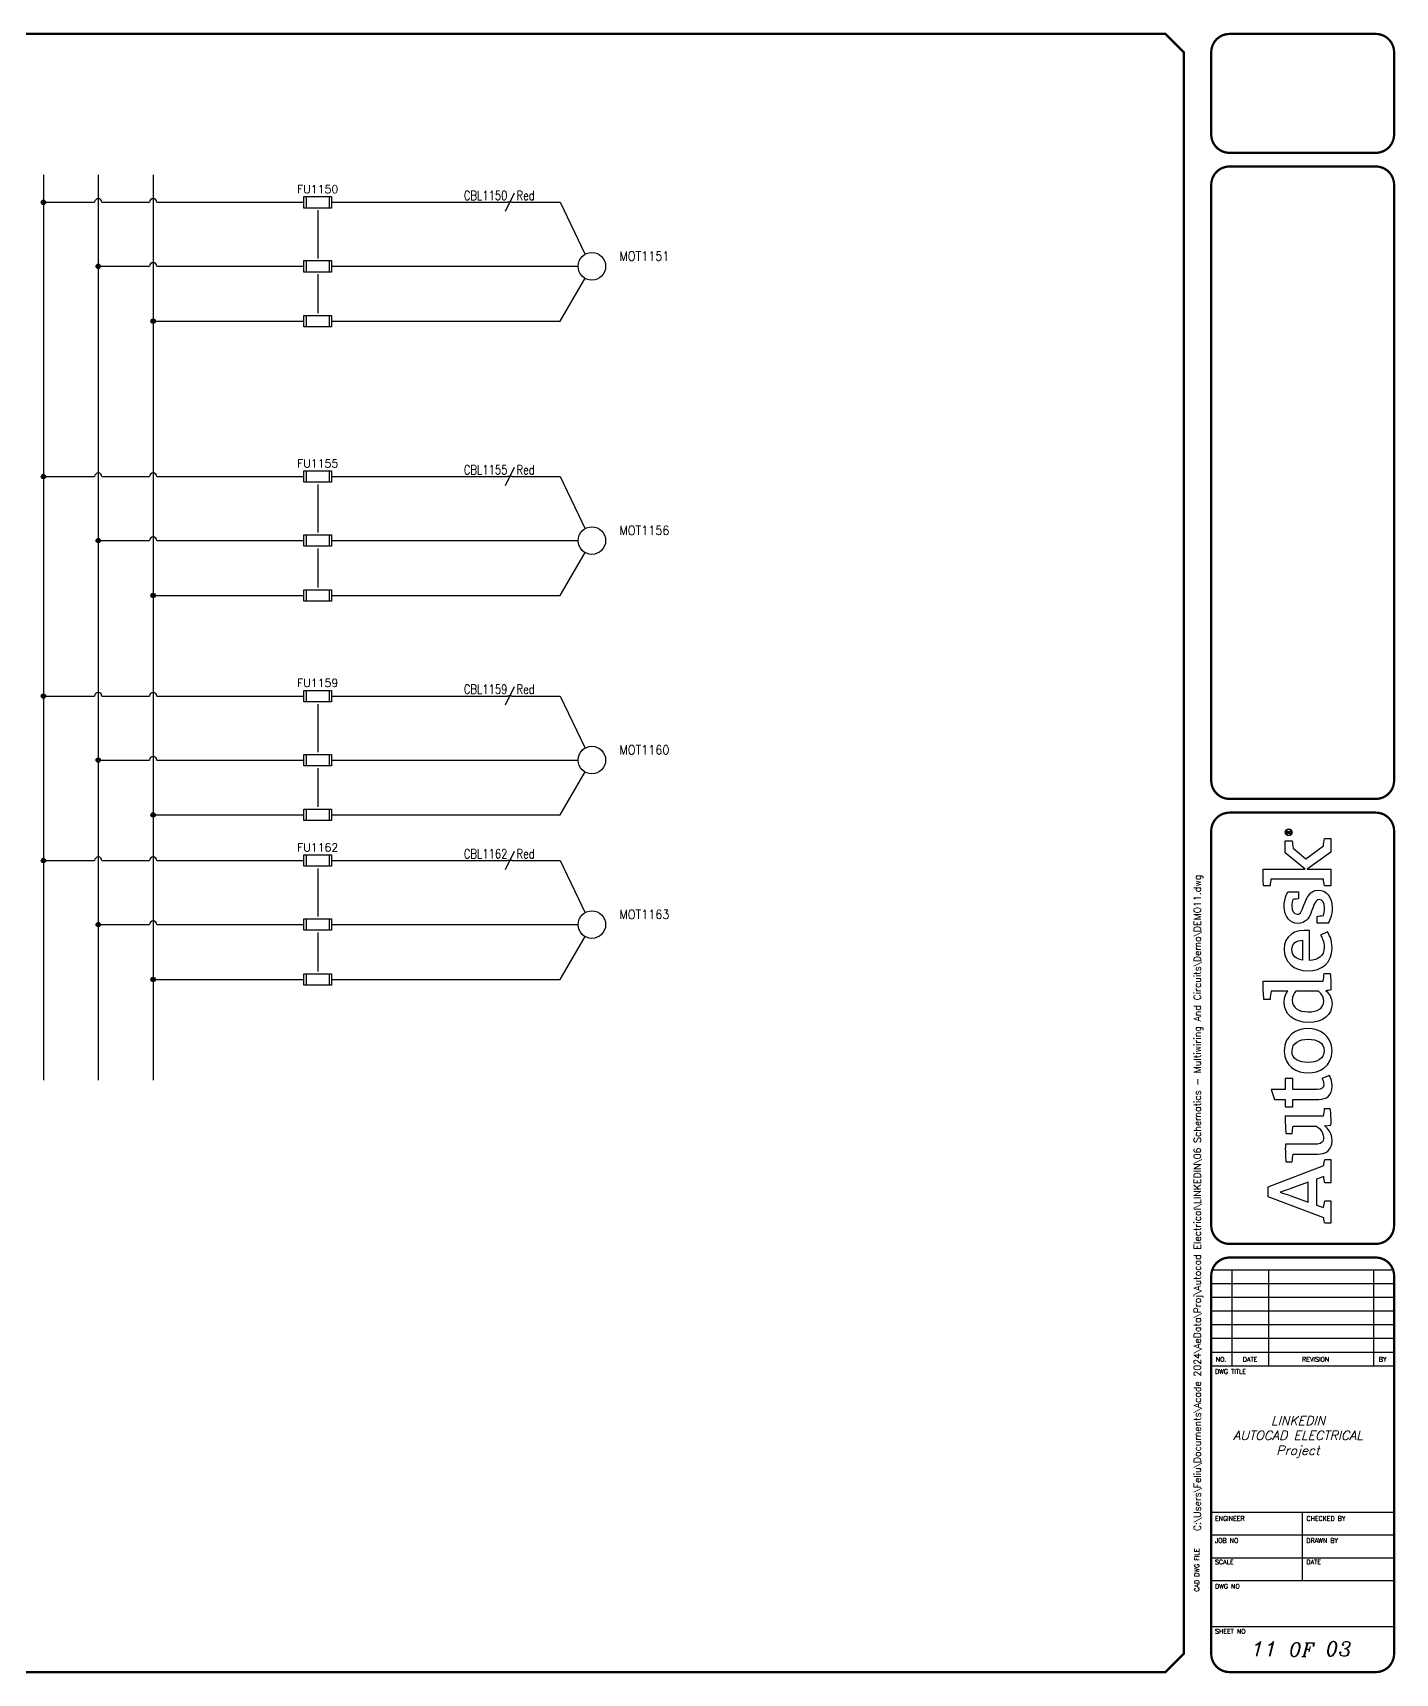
# Model space of a CAD drawing. Header units: inches. Extents: x 0 to 33.5, y 0 to 22.4.
# Drawn here: x 14.85 to 33.48, y 0.02 to 22.44 of the extents above; entities that cross this region are included whole.
import ezdxf
from ezdxf.enums import TextEntityAlignment as Align

# ---------------------------------------------------------------- set-up
doc = ezdxf.new("R2010")
doc.units = ezdxf.units.IN
doc.header["$MEASUREMENT"] = 0
for name, color, linetype in [('LAYER_1', 160, 'Continuous'), ('LINK', 9, 'Continuous'), ('MISC', 7, 'Continuous'), ('SYMS', 7, 'Continuous'), ('TAGS', 150, 'Continuous'), ('TITLE', 7, 'Continuous'), ('WIRES', 7, 'Continuous')]:
    doc.layers.add(name, color=color, linetype=linetype)
doc.styles.add('ITALIC', font='ITALIC')
doc.styles.add('SIMPLEX', font='SIMPLEX')
doc.styles.add('WD', font='romans.shx')

# ---------------------------------------------------------------- blocks, each defined once
blk = doc.blocks.new('AI9-BLK2')
at = {"layer": 'LAYER_1', "color": 7}
blk.add_circle((0, 0), 2.03, dxfattribs=at)
blk.add_open_spline([(1.73, 0), (1.73, -1.02), (0.99, -1.75), (-0.01, -1.75), (-0.99, -1.75), (-1.73, -1.02), (-1.73, 0), (-1.73, 1.01), (-0.99, 1.75), (-0.01, 1.75), (0.99, 1.75), (1.73, 1.01), (1.73, 0)], degree=3, knots=[0, 0, 0, 0, 1, 1, 1, 2, 2, 2, 3, 3, 3, 4, 4, 4, 4], dxfattribs=at)
blk = doc.blocks.new('AI9-BLK1')
at = {"layer": 'LAYER_1', "color": 7}
for points, knots in [([(0.67, -1.05), (0.67, -1.05), (0.18, -0.36), (0.18, -0.36), (0.09, -0.24), (0.03, -0.15), (-0.06, -0.08), (0.29, -0.04), (0.5, 0.15), (0.5, 0.46), (0.5, 0.77), (0.28, 1.05), (-0.15, 1.05), (-0.15, 1.05), (-0.84, 1.05), (-0.84, 1.05), (-0.84, 1.05), (-0.84, -1.05), (-0.84, -1.05), (-0.84, -1.05), (-0.54, -1.05), (-0.54, -1.05), (-0.54, -1.05), (-0.54, -0.11), (-0.54, -0.11), (-0.37, -0.11), (-0.31, -0.16), (-0.2, -0.31), (-0.2, -0.31), (0.3, -1.05), (0.3, -1.05), (0.3, -1.05), (0.67, -1.05), (0.67, -1.05)], [0, 0, 0, 0, 1, 1, 1, 2, 2, 2, 3, 3, 3, 4, 4, 4, 5, 5, 5, 6, 6, 6, 7, 7, 7, 8, 8, 8, 9, 9, 9, 10, 10, 10, 11, 11, 11, 11]), ([(0.17, 0.46), (0.17, 0.16), (-0.08, 0.13), (-0.32, 0.13), (-0.32, 0.13), (-0.54, 0.13), (-0.54, 0.13), (-0.54, 0.13), (-0.54, 0.79), (-0.54, 0.79), (-0.54, 0.79), (-0.22, 0.79), (-0.22, 0.79), (0.06, 0.79), (0.17, 0.66), (0.17, 0.46)], [0, 0, 0, 0, 1, 1, 1, 2, 2, 2, 3, 3, 3, 4, 4, 4, 5, 5, 5, 5])]:
    blk.add_open_spline(points, degree=3, knots=knots, dxfattribs=at)
blk = doc.blocks.new('LOGO')
for points, knots in [([(147.12, 4.68), (147.07, 5.37), (147.05, 6.12), (147.05, 6.92), (147.05, 6.92), (147.05, 41.08), (147.05, 41.08), (143.39, 41.25), (139.27, 41.02), (136.06, 40.68), (136.06, 40.68), (136.06, 36.96), (136.06, 36.96), (137.72, 36.84), (139.61, 36.61), (140.98, 36.38), (140.98, 36.38), (140.99, 36.38), (140.99, 36.38), (140.99, 36.38), (140.99, 26.2), (140.99, 26.2), (139.96, 27.06), (137.95, 28.38), (134.29, 28.38), (127.26, 28.38), (121.99, 22.6), (121.99, 13.79), (121.99, 4.52), (126.57, -0.69), (133.38, -0.69), (137.1, -0.69), (139.61, 1.09), (141.27, 3.09), (141.33, 2.12), (141.61, 0.63), (141.84, 0), (145.22, -0.17), (148.71, 0.06), (151.68, 0.4), (151.68, 0.4), (151.68, 4.12), (151.68, 4.12), (150.22, 4.23), (148.43, 4.45), (147.12, 4.68)], [0, 0, 0, 0, 1, 1, 1, 2, 2, 2, 3, 3, 3, 4, 4, 4, 5, 5, 5, 6, 6, 6, 7, 7, 7, 8, 8, 8, 9, 9, 9, 10, 10, 10, 11, 11, 11, 12, 12, 12, 13, 13, 13, 14, 14, 14, 15, 15, 15, 15]), ([(229.37, 4.57), (229.37, 4.57), (221.51, 15.23), (221.51, 15.23), (221.51, 15.23), (227.98, 23.01), (227.98, 23.01), (229.35, 23.12), (231.27, 23.34), (232.41, 23.63), (232.41, 23.63), (232.41, 27.69), (232.41, 27.69), (232.41, 27.69), (225.02, 27.69), (225.02, 27.69), (225.02, 27.69), (215.2, 15.61), (215.2, 15.61), (215.2, 15.61), (215.2, 41.19), (215.2, 41.19), (211.84, 41.34), (208.17, 41.17), (205.13, 40.88), (205.13, 40.88), (205.13, 36.94), (205.13, 36.94), (206.54, 36.82), (208.02, 36.64), (209.13, 36.45), (209.13, 36.45), (209.13, 4.51), (209.13, 4.51), (207.75, 4.41), (206.35, 4.21), (205.07, 3.95), (205.07, 3.95), (205.07, 0), (205.07, 0), (205.07, 0), (215.2, 0), (215.2, 0), (215.2, 0), (215.2, 14.46), (215.2, 14.46), (215.2, 14.46), (225.55, 0), (225.55, 0), (225.55, 0), (233.71, 0), (233.71, 0), (233.71, 0), (233.71, 3.82), (233.71, 3.82), (232.17, 4.17), (230.63, 4.4), (229.37, 4.57)], [0, 0, 0, 0, 1, 1, 1, 2, 2, 2, 3, 3, 3, 4, 4, 4, 5, 5, 5, 6, 6, 6, 7, 7, 7, 8, 8, 8, 9, 9, 9, 10, 10, 10, 11, 11, 11, 12, 12, 12, 13, 13, 13, 14, 14, 14, 15, 15, 15, 16, 16, 16, 17, 17, 17, 18, 18, 18, 19, 19, 19, 19]), ([(35.2, 4.35), (35.2, 4.35), (22.07, 38.1), (22.07, 38.1), (22.07, 38.1), (16.08, 38.1), (16.08, 38.1), (16.08, 38.1), (3.2, 4.35), (3.2, 4.35), (2.17, 4.23), (0.92, 4), (0, 3.72), (0, 3.72), (0, 0), (0, 0), (0, 0), (13.72, 0), (13.72, 0), (13.72, 0), (13.72, 3.72), (13.72, 3.72), (12.41, 4), (10.86, 4.29), (9.49, 4.4), (9.49, 4.4), (11.09, 8.81), (11.09, 8.81), (11.09, 8.81), (26.77, 8.81), (26.77, 8.81), (26.77, 8.81), (28.39, 4.35), (28.39, 4.35), (27.02, 4.23), (25.77, 4), (24.51, 3.72), (24.51, 3.72), (24.51, 0), (24.51, 0), (24.51, 0), (38.69, 0), (38.69, 0), (38.69, 0), (38.69, 3.72), (38.69, 3.72), (37.89, 3.95), (36, 4.35), (35.2, 4.35)], [0, 0, 0, 0, 1, 1, 1, 2, 2, 2, 3, 3, 3, 4, 4, 4, 5, 5, 5, 6, 6, 6, 7, 7, 7, 8, 8, 8, 9, 9, 9, 10, 10, 10, 11, 11, 11, 12, 12, 12, 13, 13, 13, 14, 14, 14, 15, 15, 15, 16, 16, 16, 16]), ([(12.84, 13.84), (12.84, 13.84), (16.64, 24.31), (16.64, 24.31), (17.79, 27.46), (18.19, 28.83), (18.82, 30.89), (18.82, 30.89), (18.93, 30.89), (18.93, 30.89), (19.56, 28.89), (19.96, 27.52), (21.1, 24.31), (21.1, 24.31), (24.91, 13.84), (24.91, 13.84), (24.91, 13.84), (12.84, 13.84), (12.84, 13.84)], [0, 0, 0, 0, 1, 1, 1, 2, 2, 2, 3, 3, 3, 4, 4, 4, 5, 5, 5, 6, 6, 6, 6]), ([(70.82, 23.06), (70.82, 23.06), (70.82, 27.69), (70.82, 27.69), (70.82, 27.69), (75.28, 27.69), (75.28, 27.69), (75.28, 27.69), (75.28, 34.33), (75.28, 34.33), (75.28, 34.33), (81.35, 36.24), (81.35, 36.24), (81.35, 36.24), (81.35, 27.69), (81.35, 27.69), (81.35, 27.69), (88.04, 27.69), (88.04, 27.69), (88.04, 27.69), (88.04, 23.06), (88.04, 23.06), (88.04, 23.06), (81.35, 23.06), (81.35, 23.06), (81.35, 23.06), (81.35, 8.35), (81.35, 8.35), (81.35, 5.61), (82.09, 4.35), (84.32, 4.35), (85.98, 4.35), (87.47, 5.15), (87.98, 5.49), (87.98, 5.49), (89.7, 0.92), (89.7, 0.92), (88.67, 0.34), (86.5, -0.69), (83.24, -0.69), (77.57, -0.69), (75.28, 2.4), (75.28, 7.38), (75.28, 7.38), (75.28, 23.06), (75.28, 23.06), (75.28, 23.06), (70.82, 23.06), (70.82, 23.06)], [0, 0, 0, 0, 1, 1, 1, 2, 2, 2, 3, 3, 3, 4, 4, 4, 5, 5, 5, 6, 6, 6, 7, 7, 7, 8, 8, 8, 9, 9, 9, 10, 10, 10, 11, 11, 11, 12, 12, 12, 13, 13, 13, 14, 14, 14, 15, 15, 15, 16, 16, 16, 16]), ([(59.65, -0.06), (59.48, 0.63), (59.2, 2.57), (59.14, 3.83), (57.76, 2), (54.9, -0.74), (50.21, -0.74), (44.21, -0.74), (41.98, 3.15), (41.98, 8.07), (41.98, 8.07), (41.98, 22.94), (41.98, 22.94), (40.6, 23.17), (38.77, 23.4), (37.34, 23.51), (37.34, 23.51), (37.34, 27.29), (37.34, 27.29), (40.32, 27.57), (44.38, 27.8), (48.04, 27.63), (48.04, 27.63), (48.04, 9.33), (48.04, 9.33), (48.04, 6.24), (49.13, 4.46), (52.27, 4.46), (55.76, 4.46), (58.39, 7.89), (58.97, 8.64), (58.97, 8.64), (58.97, 23), (58.97, 23), (57.76, 23.17), (56.05, 23.4), (54.62, 23.51), (54.62, 23.51), (54.62, 27.29), (54.62, 27.29), (57.59, 27.69), (61.54, 27.8), (65.03, 27.69), (65.03, 27.69), (65.03, 4.63), (65.03, 4.63), (66.35, 4.4), (68.12, 4.18), (69.61, 4.06), (69.61, 4.06), (69.61, 0.34), (69.61, 0.34), (66.69, 0), (62.97, -0.23), (59.65, -0.06)], [0, 0, 0, 0, 1, 1, 1, 2, 2, 2, 3, 3, 3, 4, 4, 4, 5, 5, 5, 6, 6, 6, 7, 7, 7, 8, 8, 8, 9, 9, 9, 10, 10, 10, 11, 11, 11, 12, 12, 12, 13, 13, 13, 14, 14, 14, 15, 15, 15, 16, 16, 16, 17, 17, 17, 18, 18, 18, 18]), ([(104.75, -0.69), (95.2, -0.69), (91.36, 6.98), (91.36, 13.79), (91.36, 20.6), (95.08, 28.38), (104.64, 28.38), (114.13, 28.38), (118.31, 20.77), (118.31, 13.96), (118.31, 7.21), (114.25, -0.69), (104.75, -0.69)], [0, 0, 0, 0, 1, 1, 1, 2, 2, 2, 3, 3, 3, 4, 4, 4, 4]), ([(104.52, 23.63), (99.6, 23.63), (97.77, 19.45), (97.77, 13.96), (97.77, 8.47), (99.89, 4.12), (104.81, 4.12), (109.78, 4.12), (111.84, 8.24), (111.84, 13.79), (111.84, 19.28), (109.5, 23.63), (104.52, 23.63)], [0, 0, 0, 0, 1, 1, 1, 2, 2, 2, 3, 3, 3, 4, 4, 4, 4]), ([(140.99, 7.61), (140.3, 6.69), (138.18, 4.35), (135.04, 4.35), (130.46, 4.35), (128.46, 8.12), (128.46, 13.84), (128.46, 19.62), (130.92, 23.46), (135.38, 23.46), (138.3, 23.46), (139.9, 22.31), (140.99, 21.34), (140.99, 21.34), (140.99, 7.61), (140.99, 7.61)], [0, 0, 0, 0, 1, 1, 1, 2, 2, 2, 3, 3, 3, 4, 4, 4, 5, 5, 5, 5]), ([(167.59, 4.06), (171.42, 4.06), (173.77, 5.49), (175.03, 6.24), (175.03, 6.24), (177.14, 2.06), (177.14, 2.06), (175.54, 1.09), (172.57, -0.69), (167.19, -0.69), (158.15, -0.69), (153.35, 5.49), (153.35, 14.02), (153.35, 22.48), (158.9, 28.38), (166.45, 28.38), (174.57, 28.38), (178.75, 22.48), (177.89, 12.93), (177.89, 12.93), (159.75, 12.93), (159.75, 12.93), (160.04, 7.89), (162.33, 4.06), (167.59, 4.06)], [0, 0, 0, 0, 1, 1, 1, 2, 2, 2, 3, 3, 3, 4, 4, 4, 5, 5, 5, 6, 6, 6, 7, 7, 7, 8, 8, 8, 8]), ([(172, 17.28), (171.88, 20.77), (170.39, 23.74), (166.33, 23.74), (162.61, 23.74), (160.55, 21.22), (159.92, 17.28), (159.92, 17.28), (172, 17.28), (172, 17.28)], [0, 0, 0, 0, 1, 1, 1, 2, 2, 2, 3, 3, 3, 3]), ([(193.34, 16.37), (190.23, 17.59), (187.77, 18.32), (187.77, 20.51), (187.77, 22.57), (189.85, 23.75), (192.61, 23.75), (194.13, 23.75), (195.63, 23.45), (196.75, 23.05), (196.92, 21.88), (197.07, 20.09), (197.32, 19.59), (197.32, 19.59), (201.33, 19.59), (201.33, 19.59), (201.33, 19.59), (201.33, 26.12), (201.33, 26.12), (200.23, 26.79), (197.13, 28.37), (192.35, 28.37), (186.46, 28.37), (182.17, 24.96), (182.17, 20.07), (182.17, 15.66), (184.93, 13.39), (189.13, 11.89), (193.39, 10.37), (196.74, 9.33), (196.74, 7.16), (196.74, 5.06), (194.96, 3.86), (191.41, 3.86), (189.95, 3.86), (188.14, 4.14), (187.03, 4.55), (186.85, 5.85), (186.59, 7.84), (186.3, 8.37), (186.3, 8.37), (182.29, 8.37), (182.29, 8.37), (182.29, 8.37), (182.29, 1.6), (182.29, 1.6), (182.29, 1.6), (182.29, 1.6), (182.29, 1.6), (184.06, 0.46), (187.46, -0.76), (191.78, -0.76), (198.3, -0.76), (202.45, 2.57), (202.45, 7.83), (202.45, 12.53), (197.83, 14.62), (193.34, 16.37)], [0, 0, 0, 0, 1, 1, 1, 2, 2, 2, 3, 3, 3, 4, 4, 4, 5, 5, 5, 6, 6, 6, 7, 7, 7, 8, 8, 8, 9, 9, 9, 10, 10, 10, 11, 11, 11, 12, 12, 12, 13, 13, 13, 14, 14, 14, 15, 15, 15, 16, 16, 16, 17, 17, 17, 18, 18, 18, 19, 19, 19, 19])]:
    blk.add_open_spline(points, degree=3, knots=knots)
for name, p in [('AI9-BLK2', (237.56, 25.66)), ('AI9-BLK1', (237.76, 25.67))]:
    blk.add_blockref(name, p)
blk = doc.blocks.new('NO_NUM_acade_title')
at = {"layer": 'TITLE'}
for p, q in [((30.594, 22.177), (30.594, 20.781)), ((30.969, 5.531), (33.469, 5.531)), ((31.25, 5.531), (31.25, 4.219)), ((31.75, 5.531), (31.75, 4.219)), ((33.188, 5.531), (33.188, 4.219)), ((30.969, 5.344), (33.469, 5.344)), ((30.969, 5.156), (33.469, 5.156)), ((30.969, 4.969), (33.469, 4.969)), ((30.969, 4.781), (33.469, 4.781)), ((30.969, 4.594), (33.469, 4.594)), ((30.969, 4.406), (33.469, 4.406)), ((30.969, 4.219), (33.469, 4.219)), ((30.594, 0.281), (30.594, 2.214)), ((30.969, 2.219), (33.469, 2.219)), ((32.219, 1.281), (32.219, 2.219)), ((30.969, 1.906), (33.469, 1.906)), ((30.969, 1.594), (33.469, 1.594)), ((30.969, 1.281), (33.469, 1.281)), ((30.969, 0.656), (33.469, 0.656))]:
    blk.add_line(p, q, dxfattribs=at)
at = {"layer": 'TITLE', "const_width": 0.0312}
blk.add_lwpolyline([(30.594, 0.281), (30.594, 22.177), (30.344, 22.427), (0.281, 22.427), (0.031, 22.177), (0.031, 0.281), (0.281, 0.031), (30.344, 0.031)], close=True, dxfattribs=at)
for points in [[(31.219, 22.427, 0.414214), (30.969, 22.177, 0.414214)], [(33.469, 22.177, 0.414214), (33.219, 22.427, 0.414214)], [(30.969, 21.052, 0.414214), (31.219, 20.802, 0.414214)], [(33.219, 20.802, 0.414214), (33.469, 21.052, 0.414214)], [(31.219, 20.615, 0.414214), (30.969, 20.365, 0.414214)], [(33.469, 20.365, 0.414214), (33.219, 20.615, 0.414214)], [(30.969, 12.219, 0.414214), (31.219, 11.969, 0.414214)], [(33.219, 11.969, 0.414214), (33.469, 12.219, 0.414214)], [(31.219, 11.781, 0.414214), (30.969, 11.531, 0.414214)], [(33.469, 11.531, 0.414214), (33.219, 11.781, 0.414214)], [(30.969, 6.135, 0.414214), (31.219, 5.885, 0.414214)], [(33.219, 5.885, 0.414214), (33.469, 6.135, 0.414214)], [(31.219, 5.698, 0.414214), (30.969, 5.448, 0.414214)], [(33.469, 5.448, 0.414214), (33.219, 5.698, 0.414214)], [(30.969, 0.281, 0.414214), (31.219, 0.031, 0.414214)], [(33.219, 0.031, 0.414214), (33.469, 0.281, 0.414214)]]:
    blk.add_lwpolyline(points, format="xyb", dxfattribs=at)
for points in [[(33.219, 22.427), (31.219, 22.427)], [(30.969, 22.177), (30.969, 21.052)], [(33.469, 22.177), (33.469, 21.052)], [(33.219, 20.802), (31.219, 20.802)], [(33.219, 20.615), (31.219, 20.615)], [(30.969, 20.365), (30.969, 12.219)], [(33.469, 20.365), (33.469, 12.219)], [(31.219, 11.969), (33.219, 11.969)], [(31.219, 11.781), (33.219, 11.781)], [(31.219, 5.885), (33.219, 5.885)], [(31.219, 5.698), (33.219, 5.698)], [(30.969, 5.448), (30.969, 0.281)], [(33.469, 5.448), (33.469, 0.281)], [(31.219, 0.031), (33.219, 0.031)]]:
    blk.add_lwpolyline(points, dxfattribs=at)
at = {"layer": 'TITLE', "color": 7, "const_width": 0.0312}
for points in [[(30.969, 11.531), (30.969, 6.135)], [(33.469, 11.531), (33.469, 6.135)]]:
    blk.add_lwpolyline(points, dxfattribs=at)
at = {"xscale": 0.02250000000000085, "yscale": 0.02250000000000085, "zscale": 0.02250000000000085, "rotation": 90}
blk.add_blockref('LOGO', (32.605, 6.167), dxfattribs=at)
at = {"layer": 'TITLE', "color": 1}
for s, height, style, p in [('NO.', 0.0625, 'SIMPLEX', (31.104, 4.307)), ('DATE', 0.0625, 'SIMPLEX', (31.5, 4.307)), ('REVISION', 0.0625, 'SIMPLEX', (32.396, 4.307)), ('BY', 0.0625, 'SIMPLEX', (33.313, 4.307)), ('OF', 0.1875, 'ITALIC', (32.208, 0.339))]:
    blk.add_text(s, height=height, dxfattribs=dict(at, style=style)).set_placement(p, align=Align.MIDDLE)
at = {"layer": 'TITLE', "color": 1, "style": 'SIMPLEX'}
for s, p in [('DWG TITLE', (31.021, 4.109)), ('ENGINEER', (31.021, 2.099)), ('CHECKED BY', (32.271, 2.099)), ('JOB NO', (31.021, 1.797)), ('DRAWN BY', (32.271, 1.797)), ('SCALE', (31.021, 1.505)), ('DATE', (32.271, 1.505)), ('DWG NO', (31.021, 1.172)), ('SHEET NO', (31.021, 0.557))]:
    blk.add_text(s, height=0.0625, dxfattribs=at).set_placement(p)
blk.add_text('CAD DWG FILE', height=0.0625, rotation=90, dxfattribs=at).set_placement((30.802, 1.13))
at = {"layer": 'TITLE', "color": 1, "style": 'ITALIC'}
for tag, height, p in [('TITLE#1', 0.125, (32.156, 3.406)), ('TITLE#2', 0.125, (32.156, 3.204)), ('TITLE#3', 0.125, (32.156, 3.001)), ('TITLE#4', 0.125, (32.156, 2.799)), ('DWG#', 0.2, (32.156, 0.826))]:
    blk.add_attdef(tag, text='', height=height, dxfattribs=at).set_placement(p, align=Align.CENTER)
at = {"layer": 'TITLE', "color": 1, "style": 'SIMPLEX'}
blk.add_attdef('CAD#', (30.826, 1.958), '', height=0.0938, rotation=90, dxfattribs=at)
at = {"layer": 'TITLE', "color": 1}
for tag, p, height, style in [('ENGINEER', (31.237, 1.958), 0.0938, 'ITALIC'), ('CHKDBY', (32.424, 1.958), 0.0938, 'ITALIC'), ('JOB#', (31.464, 1.644), 0.0938, 'SIMPLEX'), ('DRAWNBY', (32.494, 1.644), 0.0938, 'ITALIC'), ('SCALE', (31.353, 1.344), 0.0938, 'SIMPLEX'), ('DATE', (32.408, 1.344), 0.0938, 'SIMPLEX'), ('SHTS', (32.532, 0.25), 0.2, 'ITALIC')]:
    blk.add_attdef(tag, p, '', height=height, dxfattribs=dict(at, style=style))
at = {"layer": 'TITLE', "color": 1, "style": 'ITALIC'}
blk.add_attdef('SH#', text='', height=0.2, dxfattribs=at).set_placement((31.881, 0.25), align=Align.RIGHT)
at = {"layer": 'TITLE', "color": 7, "flags": 9}
blk.add_attdef('WD_TB', (31.219, 0.031), '', height=0.125, dxfattribs=at)
blk = doc.blocks.new('WDDOT')
for radius in [0.03, 0.0187, 0.00929]:
    blk.add_circle((0, 0), radius)
blk = doc.blocks.new('HMO13')
blk.add_circle((0, 0), 0.188)
at = {"style": 'WD'}
for tag, p, width in [('INST', (0.381, 0.403), 0.7), ('LOC', (0.381, 0.234), 0.7), ('TAG1', (0.375, 0.077), 0.9), ('DESC1', (0.376, -0.079), 0.9), ('DESC2', (0.376, -0.235), 0.9), ('RATING3', (0.375, -0.548), 0.8), ('DESC3', (0.376, -0.391), 0.9), ('RATING4', (0.375, -0.704), 0.8), ('WDTAGALT', (0.375, -0.875), 0.7)]:
    blk.add_attdef(tag, p, '', height=0.125, dxfattribs=dict(at, width=width))
at = {"style": 'WD', "width": 0.8}
blk.add_attdef('RATING1', text='', height=0.1, dxfattribs=at).set_placement((0, 0), align=Align.CENTER)
at = {"style": 'WD', "flags": 1}
for tag, p in [('X4TERM02', (-0.188, 0)), ('X0TERM01', (-0.094, 0.162)), ('X0TERM03', (-0.094, -0.162)), ('X0TERM04', (0.133, -0.133))]:
    blk.add_attdef(tag, p, '', height=0.0125, dxfattribs=at)
at = {"linetype": 'Continuous', "style": 'WD', "flags": 9}
blk.add_attdef('ASSYCODE', text='', height=0.01, dxfattribs=at).set_placement((0, 0.125), align=Align.CENTER)
at = {"style": 'WD', "flags": 9}
blk.add_attdef('FAMILY', text='', height=0.01, dxfattribs=at).set_placement((-0.005, 0.17), align=Align.CENTER)
at = {"linetype": 'Continuous', "style": 'WD', "flags": 1}
for tag, p in [('MFG', (0, 0.14)), ('CAT', (0, 0.159))]:
    blk.add_attdef(tag, text='', height=0.01, dxfattribs=at).set_placement(p, align=Align.MIDDLE)
at = {"style": 'WD', "width": 0.8}
blk.add_attdef('RATING2', text='', height=0.1, dxfattribs=at).set_placement((0, -0.031), align=Align.TOP_CENTER)
blk = doc.blocks.new('HFU1')
for p, q in [((-0.188, -0.078), (-0.188, 0.078)), ((-0.188, 0.078), (0.188, 0.078)), ((-0.156, 0.078), (-0.156, -0.078)), ((0.156, 0.078), (0.156, -0.078)), ((0.188, 0.078), (0.188, -0.078)), ((0.188, -0.078), (-0.188, -0.078))]:
    blk.add_line(p, q)
at = {"style": 'WD'}
blk.add_attdef('TAG1', text='', height=0.109, dxfattribs=at).set_placement((0, 0.125), align=Align.CENTER)
at = {"style": 'WD', "width": 0.7}
for tag, p in [('INST', (0, 0.366)), ('LOC', (0, 0.281)), ('DESC1', (0.008, -0.228)), ('DESC2', (0.008, -0.322)), ('DESC3', (0.008, -0.406))]:
    blk.add_attdef(tag, text='', height=0.0625, dxfattribs=at).set_placement(p, align=Align.CENTER)
at = {"linetype": 'Continuous', "style": 'WD', "flags": 9}
for tag, p in [('ASSYCODE', (0.157, 0.251)), ('MFG', (0.156, 0.083)), ('CAT', (0.156, 0.102))]:
    blk.add_attdef(tag, text='', height=0.01, dxfattribs=at).set_placement(p, align=Align.CENTER)
at = {"style": 'WD'}
for tag, p, height, flags in [('X4TERM01', (-0.188, 0), 0.0109, 1), ('FAMILY', (0.129, 0.108), 0.01, 9), ('X1TERM02', (0.188, 0), 0.0109, 1)]:
    blk.add_attdef(tag, p, '', height=height, dxfattribs=dict(at, flags=flags))
at = {"style": 'WD', "width": 0.7}
blk.add_attdef('RATING1', text='', height=0.0938, dxfattribs=at).set_placement((0, 0), align=Align.MIDDLE_CENTER)
at = {"style": 'WD'}
for tag, p in [('X2LINK', (0, 0.109)), ('X8LINK', (0, -0.109))]:
    blk.add_attdef(tag, p, '', height=0.01, dxfattribs=at)
at = {"linetype": 'Continuous', "style": 'WD', "flags": 8}
blk.add_attdef('TERM01', text='', height=0.0625, dxfattribs=at).set_placement((-0.25, -0.016), align=Align.TOP_RIGHT)
blk.add_attdef('TERM02', text='', height=0.0625, dxfattribs=at).set_placement((0.25, -0.016), align=Align.TOP_LEFT)
blk = doc.blocks.new('HFU2')
for p, q in [((-0.188, -0.078), (-0.188, 0.078)), ((-0.188, 0.078), (0.188, 0.078)), ((-0.156, 0.078), (-0.156, -0.078)), ((0.156, 0.078), (0.156, -0.078)), ((0.188, 0.078), (0.188, -0.078)), ((0.188, -0.078), (-0.188, -0.078))]:
    blk.add_line(p, q)
at = {"style": 'WD', "width": 0.7}
for tag, p in [('INST', (0, 0.366)), ('LOC', (0, 0.281)), ('DESC1', (-0.007, -0.228)), ('DESC2', (-0.007, -0.322)), ('DESC3', (-0.007, -0.406))]:
    blk.add_attdef(tag, text='', height=0.0625, dxfattribs=at).set_placement(p, align=Align.CENTER)
at = {"linetype": 'Continuous', "style": 'WD', "flags": 9}
for tag, p in [('FAMILY', (0.157, 0.251)), ('ASSYCODE', (0.188, 0.235)), ('MFG', (0.156, 0.083)), ('CAT', (0.156, 0.102))]:
    blk.add_attdef(tag, text='', height=0.01, dxfattribs=at).set_placement(p, align=Align.CENTER)
at = {"style": 'WD', "flags": 1}
for tag, p in [('X4TERM01', (-0.188, 0)), ('X1TERM02', (0.188, 0))]:
    blk.add_attdef(tag, p, '', height=0.01, dxfattribs=at)
at = {"style": 'WD', "width": 0.7}
blk.add_attdef('RATING1', text='', height=0.0938, dxfattribs=at).set_placement((0, 0), align=Align.MIDDLE_CENTER)
at = {"style": 'WD'}
blk.add_attdef('TAG2', text='', height=0.0938, dxfattribs=at).set_placement((0, 0.125), align=Align.CENTER)
for tag, p in [('X2LINK', (0, 0.109)), ('X8LINK', (0, -0.109))]:
    blk.add_attdef(tag, p, '', height=0.01, dxfattribs=at)
at = {"linetype": 'Continuous', "style": 'WD', "flags": 8}
blk.add_attdef('TERM01', text='', height=0.0625, dxfattribs=at).set_placement((-0.25, -0.016), align=Align.TOP_RIGHT)
blk.add_attdef('TERM02', text='', height=0.0625, dxfattribs=at).set_placement((0.25, -0.016), align=Align.TOP_LEFT)
blk = doc.blocks.new('HW01')
for p, q in [((0.062, 0.125), (-0.062, -0.125)), ((0.031, 0), (-0.031, 0))]:
    blk.add_line(p, q)
at = {"style": 'WD', "width": 0.7, "flags": 1}
for tag, p in [('INST', (0, 0.357)), ('LOC', (0, 0.188)), ('XREF', (0, -0.3)), ('DESC1', (0, -0.456)), ('DESC2', (0, -0.613))]:
    blk.add_attdef(tag, text='', height=0.125, dxfattribs=at).set_placement(p, align=Align.CENTER)
at = {"style": 'WD', "width": 0.8}
blk.add_attdef('TAG1', text='', height=0.125, dxfattribs=at).set_placement((-0.031, 0.031), align=Align.RIGHT)
at = {"style": 'WD', "flags": 1}
for tag, p in [('X4TERM01', (-0.031, 0)), ('X1TERM01', (0.031, 0))]:
    blk.add_attdef(tag, p, '', height=0.0125, dxfattribs=at)
at = {"linetype": 'Continuous', "style": 'WD', "flags": 9}
blk.add_attdef('ASSYCODE', text='', height=0.01, dxfattribs=at).set_placement((0.029, 0.042), align=Align.CENTER)
at = {"style": 'WD'}
for tag, p in [('X2LINK', (0, 0.125)), ('X8LINK', (0, -0.125))]:
    blk.add_attdef(tag, p, '', height=0.01, dxfattribs=at)
at = {"style": 'WD', "flags": 9}
blk.add_attdef('FAMILY', text='', height=0.01, dxfattribs=at).set_placement((0.023, 0.118), align=Align.CENTER)
at = {"style": 'WD', "width": 0.8}
blk.add_attdef('RATING1', (0.094, 0.031), '', height=0.125, dxfattribs=at)
at = {"style": 'WD', "width": 0.8, "flags": 1}
blk.add_attdef('MFG', text='', height=0.0938, dxfattribs=at).set_placement((-0.125, -0.031), align=Align.TOP_RIGHT)
blk.add_attdef('CAT', text='', height=0.0938, dxfattribs=at).set_placement((0.031, -0.031), align=Align.TOP_LEFT)

msp = doc.modelspace()

# ---------------------------------------------------------------- linework, layer by layer
at = {"layer": 'LINK'}
for points in [[(18.75, 20.016), (18.75, 19.359)], [(18.75, 19.141), (18.75, 18.609)], [(18.75, 16.266), (18.75, 15.609)], [(18.75, 15.391), (18.75, 14.859)], [(18.75, 13.266), (18.75, 12.609)], [(18.75, 12.391), (18.75, 11.859)], [(18.75, 11.016), (18.75, 10.359)], [(18.75, 10.141), (18.75, 9.609)]]:
    msp.add_lwpolyline(points, dxfattribs=at)
at = {"layer": 'WIRES'}
for p, q in [((15, 20.5), (15, 8.125)), ((15.75, 20.5), (15.75, 8.125)), ((16.5, 20.5), (16.5, 8.125)), ((15, 20.125), (15.7, 20.125)), ((15.8, 20.125), (16.45, 20.125)), ((16.55, 20.125), (18.562, 20.125)), ((18.938, 20.125), (21.344, 20.125)), ((21.406, 20.125), (22.067, 20.125)), ((22.067, 20.125), (22.406, 19.412)), ((15.75, 19.25), (16.45, 19.25)), ((16.55, 19.25), (18.562, 19.25)), ((18.938, 19.25), (22.312, 19.25)), ((22.067, 18.5), (22.406, 19.088)), ((16.5, 18.5), (18.562, 18.5)), ((18.938, 18.5), (22.067, 18.5)), ((15, 16.375), (15.7, 16.375)), ((15.8, 16.375), (16.45, 16.375)), ((16.55, 16.375), (18.562, 16.375)), ((18.938, 16.375), (21.344, 16.375)), ((21.406, 16.375), (22.067, 16.375)), ((22.067, 16.375), (22.406, 15.662)), ((15.75, 15.5), (16.45, 15.5)), ((16.55, 15.5), (18.562, 15.5)), ((18.938, 15.5), (22.312, 15.5)), ((22.067, 14.75), (22.406, 15.338)), ((16.5, 14.75), (18.562, 14.75)), ((18.938, 14.75), (22.067, 14.75)), ((15, 13.375), (15.7, 13.375)), ((15.8, 13.375), (16.45, 13.375)), ((16.55, 13.375), (18.562, 13.375)), ((18.938, 13.375), (21.344, 13.375)), ((21.406, 13.375), (22.067, 13.375)), ((22.067, 13.375), (22.406, 12.662)), ((15.75, 12.5), (16.45, 12.5)), ((16.55, 12.5), (18.562, 12.5)), ((18.938, 12.5), (22.312, 12.5)), ((22.067, 11.75), (22.406, 12.338)), ((16.5, 11.75), (18.562, 11.75)), ((18.938, 11.75), (22.067, 11.75)), ((15, 11.125), (15.7, 11.125)), ((15.8, 11.125), (16.45, 11.125)), ((16.55, 11.125), (18.562, 11.125)), ((18.938, 11.125), (21.344, 11.125)), ((21.406, 11.125), (22.067, 11.125)), ((22.067, 11.125), (22.406, 10.412)), ((15.75, 10.25), (16.45, 10.25)), ((16.55, 10.25), (18.562, 10.25)), ((18.938, 10.25), (22.312, 10.25)), ((22.067, 9.5), (22.406, 10.088)), ((16.5, 9.5), (18.562, 9.5)), ((18.938, 9.5), (22.067, 9.5))]:
    msp.add_line(p, q, dxfattribs=at)
for centre in [(15.75, 20.125), (16.5, 20.125), (16.5, 19.25), (15.75, 16.375), (16.5, 16.375), (16.5, 15.5), (15.75, 13.375), (16.5, 13.375), (16.5, 12.5), (15.75, 11.125), (16.5, 11.125), (16.5, 10.25)]:
    msp.add_arc(centre, 0.05, 0, 180, dxfattribs=at)

# ---------------------------------------------------------------- block references
ref = msp.add_blockref('NO_NUM_acade_title', (0, 0))
ref.add_attrib('SHTS', '03', (32.532, 0.25), dxfattribs={"layer": 'TITLE', "color": 1, "height": 0.2, "style": 'ITALIC'})
ref.add_attrib('TITLE#3', 'Project', dxfattribs={"layer": 'TITLE', "color": 1, "height": 0.125, "style": 'ITALIC'}).set_placement((32.156, 3.001), align=Align.CENTER)
ref.add_attrib('TITLE#2', 'AUTOCAD ELECTRICAL', dxfattribs={"layer": 'TITLE', "color": 1, "height": 0.125, "style": 'ITALIC'}).set_placement((32.156, 3.204), align=Align.CENTER)
ref.add_attrib('SH#', '11', dxfattribs={"layer": 'TITLE', "color": 1, "height": 0.2, "style": 'ITALIC'}).set_placement((31.881, 0.25), align=Align.RIGHT)
ref.add_attrib('CAD#', 'C:\\Users\\Feliu\\Documents\\Acade 2024\\AeData\\Proj\\Autocad Electrical\\LINKEDIN\\06 Schematics - Multiwiring And Circuits\\Demo\\DEMO11.dwg', (30.826, 1.958), dxfattribs={"layer": 'TITLE', "color": 1, "height": 0.09375, "rotation": 90, "style": 'SIMPLEX'})
ref.add_attrib('TITLE#1', 'LINKEDIN', dxfattribs={"layer": 'TITLE', "color": 1, "height": 0.125, "style": 'ITALIC'}).set_placement((32.156, 3.406), align=Align.CENTER)
at = {"layer": 'SYMS'}
ref = msp.add_blockref('HFU1', (18.75, 20.125), dxfattribs=at)
ref.add_attrib('TAG1', 'FU1150', dxfattribs={"layer": 'TAGS', "height": 0.1094, "style": 'WD'}).set_placement((18.75, 20.25), align=Align.CENTER)
ref = msp.add_blockref('HW01', (21.375, 20.125), dxfattribs=at)
ref.add_attrib('RATING1', 'Red', (21.469, 20.156), dxfattribs={"layer": 'MISC', "height": 0.125, "style": 'WD', "width": 0.8})
ref.add_attrib('TAG1', 'CBL1150', dxfattribs={"layer": 'TAGS', "height": 0.125, "style": 'WD', "width": 0.8}).set_placement((21.344, 20.156), align=Align.RIGHT)
for name, p in [('WDDOT', (15, 20.125)), ('HFU2', (18.75, 19.25)), ('WDDOT', (15.75, 19.25)), ('WDDOT', (16.5, 18.5)), ('HFU2', (18.75, 18.5)), ('WDDOT', (15, 16.375)), ('WDDOT', (15.75, 15.5)), ('HFU2', (18.75, 15.5)), ('HFU2', (18.75, 14.75)), ('WDDOT', (16.5, 14.75)), ('WDDOT', (15, 13.375)), ('HFU2', (18.75, 12.5)), ('WDDOT', (15.75, 12.5)), ('WDDOT', (16.5, 11.75)), ('HFU2', (18.75, 11.75)), ('WDDOT', (15, 11.125)), ('HFU2', (18.75, 10.25)), ('WDDOT', (15.75, 10.25)), ('WDDOT', (16.5, 9.5)), ('HFU2', (18.75, 9.5))]:
    msp.add_blockref(name, p, dxfattribs=at)
ref = msp.add_blockref('HMO13', (22.5, 19.25), dxfattribs=at)
ref.add_attrib('TAG1', 'MOT1151', (22.875, 19.327), dxfattribs={"layer": 'TAGS', "height": 0.125, "style": 'WD', "width": 0.9})
ref = msp.add_blockref('HFU1', (18.75, 16.375), dxfattribs=at)
ref.add_attrib('TAG1', 'FU1155', dxfattribs={"layer": 'TAGS', "height": 0.1094, "style": 'WD'}).set_placement((18.75, 16.5), align=Align.CENTER)
ref = msp.add_blockref('HW01', (21.375, 16.375), dxfattribs=at)
ref.add_attrib('RATING1', 'Red', (21.469, 16.406), dxfattribs={"layer": 'MISC', "height": 0.125, "style": 'WD', "width": 0.8})
ref.add_attrib('TAG1', 'CBL1155', dxfattribs={"layer": 'TAGS', "height": 0.125, "style": 'WD', "width": 0.8}).set_placement((21.344, 16.406), align=Align.RIGHT)
ref = msp.add_blockref('HMO13', (22.5, 15.5), dxfattribs=at)
ref.add_attrib('TAG1', 'MOT1156', (22.875, 15.577), dxfattribs={"layer": 'TAGS', "height": 0.125, "style": 'WD', "width": 0.9})
ref = msp.add_blockref('HFU1', (18.75, 13.375), dxfattribs=at)
ref.add_attrib('TAG1', 'FU1159', dxfattribs={"layer": 'TAGS', "height": 0.1094, "style": 'WD'}).set_placement((18.75, 13.5), align=Align.CENTER)
ref = msp.add_blockref('HW01', (21.375, 13.375), dxfattribs=at)
ref.add_attrib('RATING1', 'Red', (21.469, 13.406), dxfattribs={"layer": 'MISC', "height": 0.125, "style": 'WD', "width": 0.8})
ref.add_attrib('TAG1', 'CBL1159', dxfattribs={"layer": 'TAGS', "height": 0.125, "style": 'WD', "width": 0.8}).set_placement((21.344, 13.406), align=Align.RIGHT)
ref = msp.add_blockref('HMO13', (22.5, 12.5), dxfattribs=at)
ref.add_attrib('TAG1', 'MOT1160', (22.875, 12.577), dxfattribs={"layer": 'TAGS', "height": 0.125, "style": 'WD', "width": 0.9})
ref = msp.add_blockref('HFU1', (18.75, 11.125), dxfattribs=at)
ref.add_attrib('TAG1', 'FU1162', dxfattribs={"layer": 'TAGS', "height": 0.1094, "style": 'WD'}).set_placement((18.75, 11.25), align=Align.CENTER)
ref = msp.add_blockref('HW01', (21.375, 11.125), dxfattribs=at)
ref.add_attrib('RATING1', 'Red', (21.469, 11.156), dxfattribs={"layer": 'MISC', "height": 0.125, "style": 'WD', "width": 0.8})
ref.add_attrib('TAG1', 'CBL1162', dxfattribs={"layer": 'TAGS', "height": 0.125, "style": 'WD', "width": 0.8}).set_placement((21.344, 11.156), align=Align.RIGHT)
ref = msp.add_blockref('HMO13', (22.5, 10.25), dxfattribs=at)
ref.add_attrib('TAG1', 'MOT1163', (22.875, 10.327), dxfattribs={"layer": 'TAGS', "height": 0.125, "style": 'WD', "width": 0.9})

doc.saveas('drawing.dxf')
